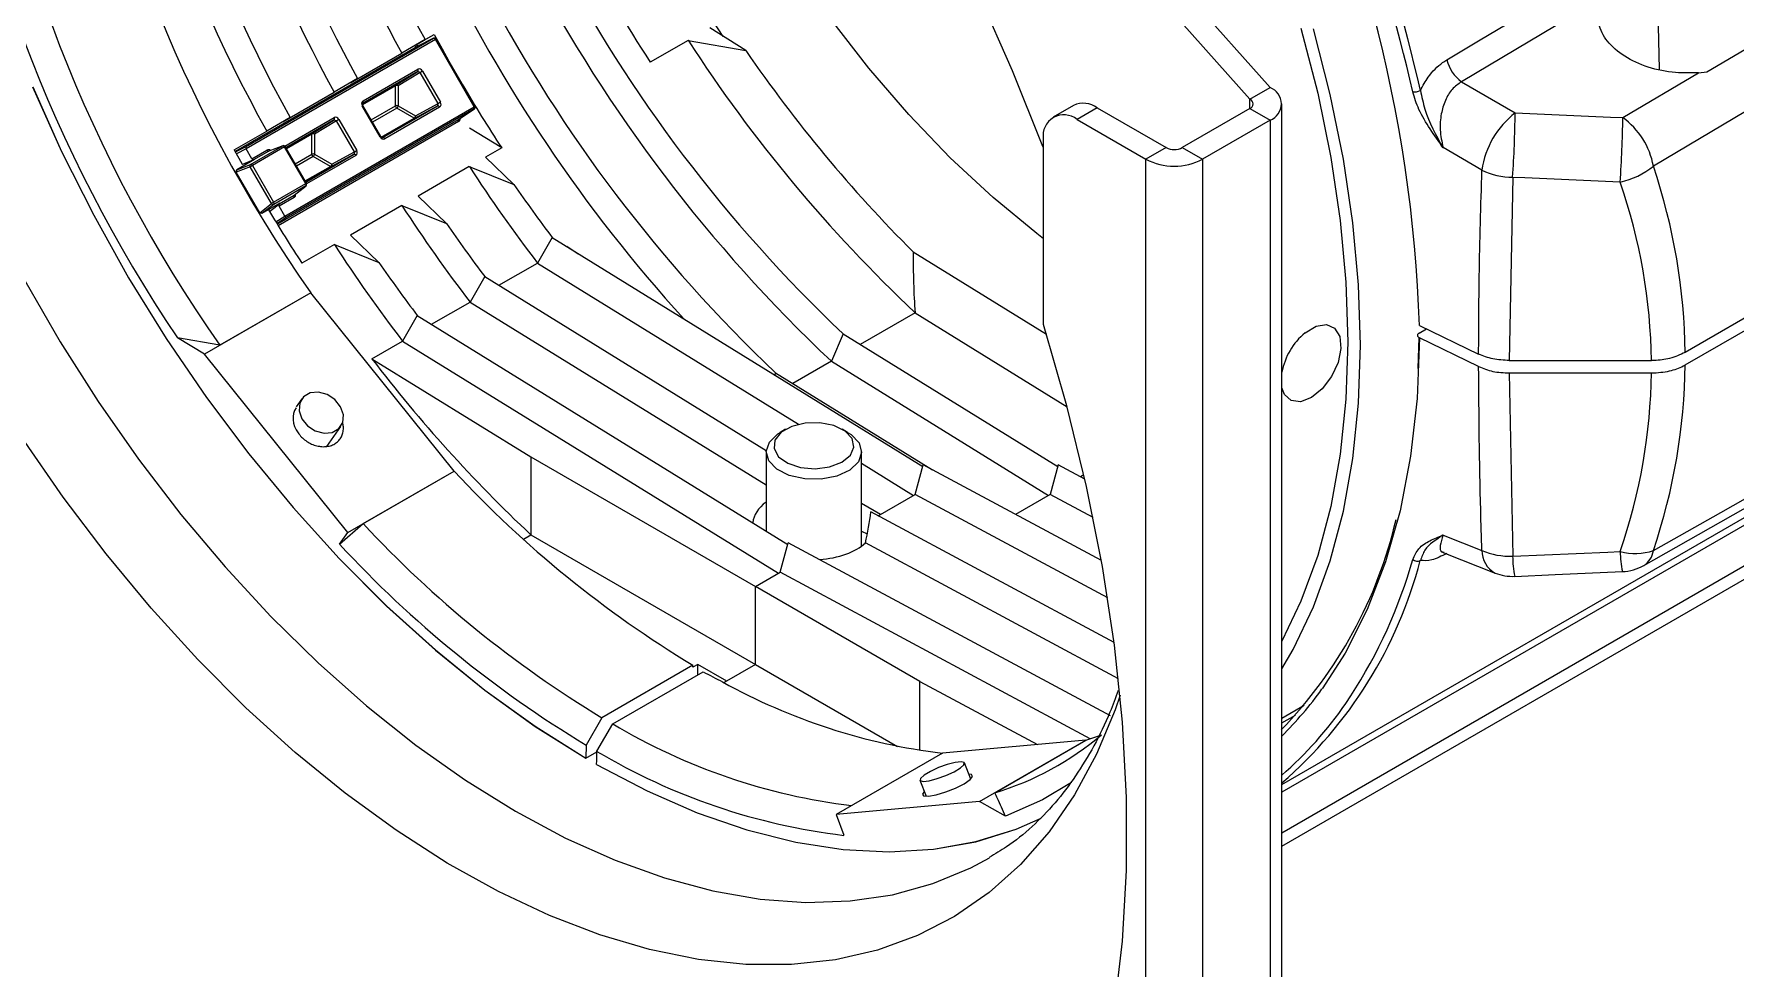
# Model space of a CAD drawing. Extents: x 16.7 to 113.1, y 4.5 to 84.5.
# Drawn here: x 74.848 to 79.306, y 60.999 to 63.448 of the extents above; entities that cross this region are included whole.
import ezdxf

# ---------------------------------------------------------------- set-up
doc = ezdxf.new("R2010")
doc.units = 0
doc.header["$MEASUREMENT"] = 0
doc.layers.add('OBJECT', color=7, linetype='CONTINUOUS')

msp = doc.modelspace()

# ---------------------------------------------------------------- linework, layer by layer
at = {"layer": 'OBJECT'}
for p, q in [((82.4844, 64.5257), (79.1724, 62.6138)), ((79.1724, 62.5811), (82.4844, 64.4931)), ((78.0853, 63.3075), (77.3644, 64.1163)), ((78.0323, 63.2769), (77.3115, 64.0857)), ((79.0981, 63.621), (79.104, 63.3554)), ((75.4016, 63.152), (75.8942, 63.4364)), ((75.8942, 63.4364), (75.8499, 63.4143)), ((75.8532, 63.4222), (75.8956, 63.4467)), ((75.8583, 63.4252), (75.8956, 63.4467)), ((75.8944, 63.4365), (75.8942, 63.4364)), ((76.7121, 63.4043), (76.6176, 63.4638)), ((75.8499, 63.4143), (75.3748, 63.1401)), ((75.8992, 63.4335), (75.4031, 63.1471)), ((75.6764, 63.3202), (75.8107, 63.3977)), ((75.872, 63.4331), (75.8107, 63.3977)), ((75.8532, 63.4222), (75.872, 63.4331)), ((76.0009, 63.2572), (75.8992, 63.4335)), ((76.0028, 63.2583), (75.901, 63.4345)), ((76.5611, 63.4311), (76.4617, 63.3738)), ((76.5611, 63.4311), (76.7121, 63.4043)), ((79.2296, 63.3486), (79.3734, 63.4334)), ((75.7094, 63.2723), (75.8532, 63.3553)), ((75.8532, 63.3495), (75.7094, 63.2665)), ((75.7958, 63.314), (75.8532, 63.3495)), ((75.8592, 63.3472), (75.8018, 63.3118)), ((75.8592, 63.3472), (75.8532, 63.3495)), ((75.9063, 63.2658), (75.8592, 63.3472)), ((75.8652, 63.3507), (75.9123, 63.2692)), ((79.0092, 63.2288), (79.2075, 63.3464)), ((79.2075, 63.3464), (79.2296, 63.3486)), ((75.6952, 63.331), (75.634, 63.2957)), ((75.6764, 63.3202), (75.6952, 63.331)), ((75.7083, 63.2635), (75.7958, 63.314)), ((75.7948, 63.3118), (75.7085, 63.262)), ((75.7942, 63.2595), (75.7948, 63.3118)), ((75.8018, 63.3118), (75.8012, 63.2594)), ((78.0323, 63.2769), (78.0853, 63.3075)), ((78.5868, 63.3227), (78.7274, 63.2412)), ((75.4996, 63.2181), (75.634, 63.2957)), ((75.5048, 62.9708), (76.0009, 63.2572)), ((75.7543, 63.1781), (75.7073, 63.2595)), ((75.7562, 63.1791), (75.7092, 63.2606)), ((75.7309, 63.2229), (75.7942, 63.2595)), ((75.7615, 63.1764), (75.9052, 63.2594)), ((75.9102, 63.2565), (75.7664, 63.1735)), ((75.8012, 63.2594), (75.8468, 63.2337)), ((75.9052, 63.2594), (75.8458, 63.2274)), ((75.8468, 63.2337), (75.9063, 63.2658)), ((75.9052, 63.2594), (75.9063, 63.2658)), ((77.5702, 63.2606), (77.5172, 63.23)), ((78.0323, 63.2524), (78.0323, 63.2769)), ((78.116, 59.6719), (78.116, 63.2647)), ((75.5184, 63.229), (75.4572, 63.1936)), ((75.4846, 62.9499), (75.9597, 63.2241)), ((75.9599, 63.2182), (75.4874, 62.9454)), ((75.4996, 63.2181), (75.5184, 63.229)), ((75.5048, 63.1542), (75.634, 63.2287)), ((75.634, 63.223), (75.5075, 63.15)), ((76.001, 63.2515), (75.5084, 62.9671)), ((75.5766, 63.1875), (75.634, 63.223)), ((75.64, 63.2207), (75.5826, 63.1852)), ((75.634, 63.223), (75.64, 63.2207)), ((75.6871, 63.1392), (75.64, 63.2207)), ((75.646, 63.2241), (75.6931, 63.1427)), ((75.7977, 63.2533), (75.7344, 63.2168)), ((75.7571, 63.1779), (75.8433, 63.2277)), ((75.8458, 63.2274), (75.7583, 63.1769)), ((75.8433, 63.2277), (75.7977, 63.2533)), ((75.9597, 63.2241), (76.001, 63.2515)), ((75.9599, 63.2242), (76.0012, 63.2516)), ((76.0012, 63.2516), (76.001, 63.2515)), ((77.6327, 63.2544), (77.5797, 63.2239)), ((77.5797, 63.2239), (77.7601, 63.1198)), ((77.6327, 63.2544), (77.813, 63.1503)), ((78.0323, 63.2524), (77.8554, 63.1503)), ((78.0853, 63.2218), (77.9084, 63.1198)), ((78.0323, 63.2524), (78.0853, 63.2218)), ((78.0853, 63.2218), (78.0853, 59.6291)), ((75.3723, 63.1446), (75.4572, 63.1936)), ((75.5085, 63.1482), (75.5766, 63.1875)), ((75.5756, 63.1852), (75.5093, 63.147)), ((75.575, 63.1329), (75.5756, 63.1852)), ((75.5826, 63.1852), (75.582, 63.1329)), ((76.0728, 63.1493), (75.9885, 63.2013)), ((77.4914, 62.6873), (77.4914, 63.1728)), ((75.3754, 63.1389), (75.4016, 63.152)), ((75.4031, 63.1469), (75.3779, 63.1343)), ((75.4016, 63.152), (75.4031, 63.1471)), ((75.4031, 63.1471), (75.4031, 63.1469)), ((75.4181, 63.1209), (75.4031, 63.1469)), ((75.4151, 63.1063), (75.4992, 63.1548)), ((75.4181, 63.1209), (75.4577, 63.1438)), ((75.504, 63.1519), (75.4198, 63.1033)), ((75.4624, 63.1408), (75.423, 63.118)), ((75.4992, 63.1548), (75.4624, 63.1408)), ((75.4997, 63.1551), (75.4629, 63.141)), ((75.4992, 63.1548), (75.4997, 63.1551)), ((75.5594, 63.0559), (75.504, 63.1519)), ((75.5613, 63.0569), (75.5058, 63.1529)), ((75.5318, 63.108), (75.575, 63.1329)), ((75.5785, 63.1268), (75.5353, 63.1018)), ((75.5596, 63.0599), (75.686, 63.1329)), ((75.691, 63.1299), (75.5618, 63.0554)), ((75.6241, 63.1011), (75.5785, 63.1268)), ((75.582, 63.1329), (75.6276, 63.1072)), ((75.686, 63.1329), (75.6266, 63.1008)), ((75.6276, 63.1072), (75.6871, 63.1392)), ((75.6871, 63.1392), (75.686, 63.1329)), ((76.0728, 63.1493), (76.0304, 63.1248)), ((76.1046, 63.0536), (76.0304, 63.1248)), ((77.813, 63.1503), (77.7601, 63.1198)), ((77.8554, 63.1503), (77.9084, 63.1198)), ((78.6402, 63.0912), (78.5383, 63.1504)), ((75.4138, 63.0998), (75.3776, 63.0855)), ((75.3776, 63.0855), (75.3787, 63.0919)), ((75.4388, 62.9796), (75.3776, 63.0855)), ((75.4253, 63.1188), (75.3787, 63.0919)), ((75.3787, 63.0919), (75.4151, 63.1063)), ((75.4162, 63.1153), (75.3934, 63.1063)), ((75.4693, 63.0038), (75.4138, 63.0998)), ((75.4253, 63.1188), (75.4162, 63.1153)), ((75.423, 63.118), (75.4162, 63.1153)), ((75.423, 63.118), (75.4181, 63.1209)), ((75.4198, 63.1033), (75.4753, 63.0073)), ((75.5578, 63.0628), (75.6241, 63.1011)), ((75.6266, 63.1008), (75.5586, 63.0616)), ((75.9879, 63.1003), (75.8536, 63.0227)), ((75.9879, 63.1003), (76.1046, 63.0536)), ((77.7601, 59.527), (77.7601, 63.1198)), ((77.9084, 63.1198), (77.9084, 59.527)), ((75.4753, 63.0073), (75.5594, 63.0559)), ((75.5596, 63.0502), (75.4755, 63.0016)), ((75.529, 63.0254), (75.5596, 63.0502)), ((75.5295, 63.0257), (75.5601, 63.0505)), ((75.5601, 63.0505), (75.5596, 63.0502)), ((78.116, 61.4823), (80.8677, 63.0708)), ((80.8572, 63.0449), (78.116, 61.4624)), ((78.7207, 63.0723), (78.7119, 62.5926)), ((75.4388, 62.9796), (75.4693, 63.0038)), ((75.4915, 63.0043), (75.4448, 62.9773)), ((75.4755, 63.0016), (75.4448, 62.9773)), ((75.4646, 62.9828), (75.4839, 62.9981)), ((75.4915, 63.0043), (75.4839, 62.9981)), ((75.4839, 62.9981), (75.4896, 63.0026)), ((75.4896, 63.0026), (75.529, 63.0254)), ((75.4897, 62.997), (75.4896, 63.0026)), ((75.5293, 63.0198), (75.4897, 62.997)), ((75.5047, 62.971), (75.4897, 62.997)), ((75.8112, 62.9982), (75.6768, 62.9207)), ((75.8112, 62.9982), (75.9279, 62.9515)), ((75.9279, 62.9515), (75.8536, 63.0227)), ((78.116, 61.3561), (80.961, 62.9985)), ((75.4448, 62.9773), (75.4388, 62.9796)), ((75.4812, 62.9555), (75.5047, 62.971)), ((75.5084, 62.9671), (75.4839, 62.951)), ((75.5047, 62.971), (75.5048, 62.9708)), ((75.5084, 62.9671), (75.5048, 62.9708)), ((78.116, 61.3208), (80.9936, 62.982)), ((75.7511, 62.8495), (75.6768, 62.9207)), ((76.2051, 62.9146), (76.1665, 62.8478)), ((76.2051, 62.9146), (77.1755, 62.3153)), ((75.6344, 62.8962), (75.5495, 62.8472)), ((75.6344, 62.8962), (75.7511, 62.8495)), ((76.2423, 62.8916), (76.2434, 62.8922)), ((76.2434, 62.8922), (76.2734, 62.8724)), ((77.1506, 62.8769), (77.4993, 62.6615)), ((76.0284, 62.8125), (75.9897, 62.7458)), ((76.0284, 62.8125), (76.7656, 62.3572)), ((76.0656, 62.7896), (76.1665, 62.8478)), ((76.1665, 62.8478), (76.85, 62.4256)), ((75.5726, 62.77), (75.2945, 62.6094)), ((75.5726, 62.77), (75.3344, 62.6325)), ((75.948, 62.303), (75.5726, 62.77)), ((75.8888, 62.6875), (75.9897, 62.7458)), ((75.9897, 62.7458), (76.7654, 62.2667)), ((75.8516, 62.7105), (75.8129, 62.6437)), ((75.8516, 62.7105), (76.822, 62.1112)), ((77.1556, 62.7176), (77.0119, 62.6346)), ((77.1556, 62.7176), (77.5536, 62.4718)), ((78.4766, 62.6846), (78.6315, 62.6095)), ((75.2945, 62.6094), (75.2233, 62.6517)), ((75.3344, 62.6325), (75.2233, 62.6517)), ((75.7328, 62.5975), (75.8129, 62.6437)), ((75.8129, 62.6437), (76.7977, 62.0355)), ((76.9669, 62.6624), (76.9361, 62.5908)), ((76.9669, 62.6624), (77.5291, 62.3152)), ((78.4732, 62.5718), (78.4756, 62.6526)), ((78.4757, 62.6647), (78.4949, 62.6757)), ((78.6315, 62.5769), (78.4766, 62.6519)), ((75.6698, 62.1425), (75.2945, 62.6094)), ((75.7328, 62.5975), (76.1488, 62.3405)), ((76.9361, 62.5908), (76.8352, 62.5326)), ((76.9361, 62.5908), (77.5048, 62.2396)), ((78.7119, 62.5926), (79.084, 62.5926)), ((76.7902, 62.5604), (76.7877, 62.5548)), ((76.7902, 62.5604), (77.2011, 62.3066)), ((78.7119, 62.56), (79.084, 62.56)), ((78.7119, 62.56), (78.7207, 62.0803)), ((75.5489, 62.492), (75.5346, 62.4717)), ((75.6144, 62.3678), (75.6512, 62.4201)), ((76.8161, 62.4125), (76.802, 62.4043)), ((76.9788, 62.4043), (76.9646, 62.4125)), ((76.1488, 62.3405), (76.7374, 62.0007)), ((76.1488, 62.3405), (76.1488, 62.1364)), ((76.7654, 62.3533), (76.7654, 62.1461)), ((77.0154, 62.1068), (77.0154, 62.3533)), ((77.0154, 62.3235), (77.1512, 62.2396)), ((75.6698, 62.1425), (75.948, 62.303)), ((75.7098, 62.1655), (75.948, 62.303)), ((75.948, 62.303), (75.948, 62.303)), ((77.1555, 62.2421), (77.1767, 62.3196)), ((77.6436, 62.069), (77.1767, 62.3196)), ((77.5303, 62.3196), (77.5091, 62.242)), ((77.6003, 62.282), (77.5303, 62.3196)), ((77.5978, 62.2933), (77.5889, 62.2881)), ((77.0586, 62.1861), (77.1555, 62.2421)), ((77.66, 61.9712), (77.1555, 62.2421)), ((77.5091, 62.242), (77.4186, 62.1898)), ((77.622, 62.1814), (77.5091, 62.242)), ((77.065, 62.1898), (77.0154, 62.2185)), ((77.6769, 61.8541), (77.0397, 62.1963)), ((75.6475, 62.1119), (75.7098, 62.1655)), ((75.6475, 62.1119), (75.6698, 62.1425)), ((77.0154, 62.1461), (77.0302, 62.1389)), ((76.1294, 62.1252), (76.1488, 62.1364)), ((76.1488, 62.1364), (76.7374, 61.7966)), ((76.802, 62.038), (76.8232, 62.1155)), ((77.6675, 61.6622), (76.8232, 62.1155)), ((77.6881, 61.7591), (77.0255, 62.1149)), ((78.5383, 62.1356), (78.6402, 62.0954)), ((78.4522, 62.049), (78.459, 62.0714)), ((78.5404, 62.0894), (78.6747, 62.0362)), ((76.7374, 62.0007), (76.802, 62.038)), ((77.6143, 61.6018), (76.802, 62.038)), ((77.1676, 61.7524), (76.7374, 62.0007)), ((76.7374, 61.7966), (76.7374, 62.0007)), ((76.5735, 61.7948), (76.3353, 61.6573)), ((76.5736, 61.7898), (76.5735, 61.7948)), ((76.5861, 61.797), (76.5736, 61.7898)), ((76.5861, 61.7695), (76.5861, 61.797)), ((76.6622, 61.7531), (76.5861, 61.797)), ((76.7374, 61.7966), (76.6553, 61.7491)), ((76.7374, 61.7966), (77.109, 61.5821)), ((76.3636, 61.641), (76.6, 61.7775)), ((77.1676, 61.7524), (77.476, 61.5868)), ((77.1676, 61.5719), (77.1676, 61.7524)), ((76.3353, 61.6573), (76.2939, 61.5856)), ((78.116, 61.6565), (78.1742, 61.6901)), ((78.116, 61.6437), (78.1515, 61.6642)), ((76.3222, 61.5693), (76.3636, 61.641)), ((77.6026, 61.5981), (77.6424, 61.6114)), ((76.2939, 61.5856), (76.2929, 61.5512)), ((76.2929, 61.5512), (76.3221, 61.5681)), ((77.2272, 61.5645), (76.9491, 61.404)), ((77.6027, 61.5981), (77.2272, 61.5645)), ((77.3245, 61.4375), (77.6026, 61.5981)), ((77.3645, 61.4606), (77.6026, 61.5981)), ((76.2929, 61.5512), (76.2929, 61.5512)), ((76.3211, 61.5349), (76.3211, 61.5349)), ((77.3011, 61.4967), (77.2848, 61.5389)), ((77.1682, 61.4937), (77.1846, 61.4515)), ((77.3245, 61.4375), (76.9491, 61.404)), ((77.3927, 61.3993), (77.3245, 61.4375)), ((76.9491, 61.404), (76.9685, 61.3493))]:
    msp.add_line(p, q, dxfattribs=at)
at = {"layer": 'OBJECT', "flags": 128}
for points in [[(77.4914, 63.1495), (77.4899, 63.1534), (77.411, 63.3512), (77.3238, 63.5477), (77.2288, 63.742), (77.1263, 63.9334), (77.0168, 64.1211), (76.9007, 64.3044), (76.7784, 64.4825), (76.6504, 64.6546), (76.5173, 64.8202), (76.3796, 64.9785), (76.2379, 65.1289), (76.0927, 65.2708), (75.9445, 65.4036), (75.7941, 65.5268), (75.642, 65.6398), (75.5242, 65.7196)], [(78.5482, 63.38), (78.6356, 63.432), (78.9851, 63.6398), (80.3828, 64.4712), (81.4436, 65.1023)], [(82.4336, 65.089), (82.2691, 64.9912), (81.5638, 64.5721), (79.0893, 63.1018)], [(81.4819, 65.046), (80.6305, 64.5391), (79.721, 63.9977), (78.5868, 63.3227)], [(77.4914, 62.9117), (77.474, 62.925), (77.3596, 63.0195), (77.2477, 63.1237), (77.1391, 63.2368), (77.0345, 63.358), (76.9349, 63.4864), (76.8408, 63.6211), (76.7529, 63.7611), (76.6719, 63.9054), (76.5984, 64.053), (76.5329, 64.2028), (76.4758, 64.3538), (76.4276, 64.5048), (76.3886, 64.6547), (76.3591, 64.8025), (76.3393, 64.9472), (76.3323, 65.0301)], [(79.0893, 62.095), (79.2656, 62.1948), (79.9709, 62.5941), (82.4336, 63.9885)], [(79.0641, 62.056), (79.7017, 62.4172), (82.3735, 63.9311)], [(75.8942, 63.4364), (75.8948, 63.4366), (75.8954, 63.4366), (75.896, 63.4364), (75.8967, 63.4361), (75.8974, 63.4356), (75.898, 63.435), (75.8986, 63.4343), (75.8992, 63.4335)], [(75.8956, 63.4467), (75.9164, 63.4087), (75.9343, 63.3769)], [(78.166, 63.4633), (78.21, 63.2929), (78.2444, 63.1247), (78.2692, 62.9594), (78.284, 62.7982), (78.289, 62.6418), (78.284, 62.4911), (78.2692, 62.347), (78.2444, 62.2104), (78.21, 62.0818), (78.166, 61.9622), (78.116, 61.8578)], [(78.116, 61.7852), (78.1454, 61.836), (78.1988, 61.9473), (78.2429, 62.0682), (78.2775, 62.198), (78.3023, 62.3359), (78.3173, 62.4812), (78.3223, 62.6332), (78.3173, 62.7909), (78.3023, 62.9535), (78.2775, 63.1201), (78.2429, 63.2897), (78.1988, 63.4615)], [(75.8449, 63.4175), (75.8454, 63.4166), (75.846, 63.4159), (75.8467, 63.4152), (75.8474, 63.4147), (75.8481, 63.4144), (75.8487, 63.4142), (75.8494, 63.4142), (75.8499, 63.4143)], [(75.901, 63.4345), (75.9009, 63.4345), (75.9007, 63.4344), (75.9003, 63.4341), (75.8998, 63.4338), (75.8992, 63.4335)], [(75.8532, 63.3495), (75.8536, 63.3499), (75.8539, 63.3504), (75.8541, 63.3511), (75.8542, 63.3518), (75.8541, 63.3526), (75.8539, 63.3535), (75.8536, 63.3544), (75.8532, 63.3553)], [(75.8592, 63.3472), (75.8598, 63.3476), (75.8605, 63.3479), (75.8612, 63.3484), (75.862, 63.3488), (75.8629, 63.3493), (75.8637, 63.3498), (75.8645, 63.3503), (75.8652, 63.3507)], [(74.8441, 63.3093), (74.9201, 63.14), (75.004, 62.9731), (75.0956, 62.8095), (75.1942, 62.6502), (75.2992, 62.4962), (75.4101, 62.3483), (75.5262, 62.2074), (75.6468, 62.0743), (75.7713, 61.9498), (75.8989, 61.8346), (76.0289, 61.7294), (76.1604, 61.6347), (76.2929, 61.5512)], [(74.8442, 63.3093), (74.9201, 63.14), (75.0041, 62.9731), (75.0956, 62.8095), (75.1942, 62.6503), (75.2992, 62.4962), (75.4101, 62.3484), (75.5262, 62.2075), (75.6469, 62.0744), (75.7713, 61.9499), (75.8989, 61.8347), (76.0289, 61.7294), (76.1604, 61.6348), (76.2929, 61.5512)], [(75.7073, 63.2595), (75.708, 63.2599), (75.7085, 63.2602), (75.7089, 63.2604), (75.7091, 63.2605), (75.7092, 63.2606)], [(75.7094, 63.2665), (75.7099, 63.2669), (75.7102, 63.2674), (75.7104, 63.2681), (75.7104, 63.2688), (75.7104, 63.2696), (75.7102, 63.2705), (75.7098, 63.2714), (75.7094, 63.2723)], [(75.9102, 63.2565), (75.9097, 63.2573), (75.9091, 63.258), (75.9084, 63.2586), (75.9077, 63.2591), (75.907, 63.2594), (75.9064, 63.2596), (75.9058, 63.2596), (75.9052, 63.2594)], [(75.9063, 63.2658), (75.9068, 63.2661), (75.9075, 63.2665), (75.9083, 63.2669), (75.9091, 63.2674), (75.9099, 63.2679), (75.9107, 63.2684), (75.9115, 63.2688), (75.9123, 63.2692)], [(76.0028, 63.2583), (76.0027, 63.2582), (76.0025, 63.2581), (76.0021, 63.2579), (76.0016, 63.2576), (76.0009, 63.2572)], [(76.001, 63.2515), (76.0014, 63.2519), (76.0017, 63.2524), (76.0019, 63.2531), (76.002, 63.2538), (76.0019, 63.2546), (76.0017, 63.2555), (76.0014, 63.2564), (76.0009, 63.2572)], [(75.634, 63.223), (75.6344, 63.2233), (75.6347, 63.2239), (75.6349, 63.2245), (75.635, 63.2253), (75.6349, 63.2261), (75.6347, 63.227), (75.6344, 63.2279), (75.634, 63.2287)], [(75.64, 63.2207), (75.6406, 63.221), (75.6413, 63.2214), (75.642, 63.2218), (75.6428, 63.2223), (75.6437, 63.2228), (75.6445, 63.2233), (75.6453, 63.2237), (75.646, 63.2241)], [(75.9599, 63.2182), (75.9595, 63.2191), (75.9591, 63.22), (75.9589, 63.2209), (75.9588, 63.2217), (75.9588, 63.2225), (75.959, 63.2232), (75.9593, 63.2237), (75.9597, 63.2241)], [(78.7274, 63.2412), (78.977, 63.2302), (79.0092, 63.2288)], [(75.7543, 63.1781), (75.755, 63.1784), (75.7555, 63.1787), (75.7559, 63.179), (75.7561, 63.1791), (75.7562, 63.1791)], [(75.7664, 63.1735), (75.7659, 63.1743), (75.7653, 63.175), (75.7646, 63.1756), (75.7639, 63.1761), (75.7633, 63.1764), (75.7626, 63.1766), (75.762, 63.1766), (75.7615, 63.1764)], [(75.3723, 63.1446), (75.3932, 63.1067), (75.3934, 63.1063)], [(75.5058, 63.1529), (75.5058, 63.1529), (75.5055, 63.1527), (75.5051, 63.1525), (75.5046, 63.1522), (75.504, 63.1519)], [(75.686, 63.1329), (75.6866, 63.133), (75.6872, 63.1331), (75.6878, 63.1329), (75.6885, 63.1326), (75.6892, 63.1321), (75.6899, 63.1315), (75.6905, 63.1308), (75.691, 63.1299)], [(75.6871, 63.1392), (75.6876, 63.1396), (75.6883, 63.1399), (75.689, 63.1404), (75.6899, 63.1408), (75.6907, 63.1413), (75.6915, 63.1418), (75.6923, 63.1423), (75.6931, 63.1427)], [(75.4198, 63.1033), (75.4191, 63.1028), (75.4183, 63.1024), (75.4175, 63.1019), (75.4166, 63.1014), (75.4158, 63.1009), (75.4151, 63.1005), (75.4144, 63.1001), (75.4138, 63.0998)], [(79.0025, 63.06), (78.7529, 63.0709), (78.7207, 63.0723)], [(75.4753, 63.0073), (75.4745, 63.0069), (75.4737, 63.0064), (75.4729, 63.0059), (75.4721, 63.0054), (75.4712, 63.005), (75.4705, 63.0045), (75.4698, 63.0041), (75.4693, 63.0038)], [(74.8233, 62.802), (74.9161, 62.6414), (75.0155, 62.4852), (75.121, 62.3344), (75.232, 62.1897), (75.348, 62.052), (75.4682, 61.9221), (75.5919, 61.8006), (75.7186, 61.6883), (75.8475, 61.5857), (75.9778, 61.4935), (76.1088, 61.4122), (76.2399, 61.3422), (76.3702, 61.284), (76.4991, 61.2377), (76.6257, 61.2038), (76.7495, 61.1824), (76.8697, 61.1735), (76.9857, 61.1774), (77.0967, 61.1938), (77.2022, 61.2228), (77.3016, 61.2642), (77.3506, 61.2905)], [(77.4914, 60.2696), (77.553, 60.4117), (77.6047, 60.5636), (77.6464, 60.7247), (77.6777, 60.8945), (77.6987, 61.0722), (77.7092, 61.257), (77.7092, 61.4484), (77.6987, 61.6454), (77.6777, 61.8473), (77.6464, 62.0533), (77.6047, 62.2625), (77.553, 62.4741), (77.4914, 62.6873)], [(78.1768, 62.6654), (78.2056, 62.6826), (78.2327, 62.6867), (78.2543, 62.6772), (78.2676, 62.6553), (78.2707, 62.6239), (78.2633, 62.5875), (78.2463, 62.5508), (78.222, 62.5187), (78.1938, 62.4958), (78.1653, 62.4849), (78.1405, 62.4877), (78.1228, 62.5037), (78.116, 62.5212)], [(78.4766, 62.6519), (78.4702, 62.4936), (78.4532, 62.3424), (78.4256, 62.1993), (78.3877, 62.0651), (78.3397, 61.9405), (78.2817, 61.8262), (78.2213, 61.7325)], [(75.6289, 62.4044), (75.6462, 62.4143), (75.6564, 62.4306), (75.658, 62.4508), (75.6508, 62.4718), (75.6359, 62.4904), (75.6155, 62.5037), (75.5927, 62.5098), (75.5711, 62.5077), (75.5539, 62.4978), (75.5436, 62.4815), (75.542, 62.4613), (75.5492, 62.4403), (75.5641, 62.4217), (75.5845, 62.4084), (75.6073, 62.4023), (75.6289, 62.4044)], [(76.972, 62.4078), (76.9427, 62.4222), (76.9062, 62.4296), (76.8677, 62.4288), (76.8322, 62.4201), (76.8045, 62.4046), (76.7885, 62.3843), (76.7862, 62.3621), (76.798, 62.3408), (76.8222, 62.3235), (76.8557, 62.3124), (76.8938, 62.3091), (76.9315, 62.3139), (76.9636, 62.3262), (76.9859, 62.3444), (76.9952, 62.366), (76.9904, 62.3881), (76.972, 62.4078)], [(77.6925, 61.7165), (77.6792, 61.6782), (77.6308, 61.5617), (77.5732, 61.455), (77.5068, 61.3587), (77.432, 61.2733), (77.3492, 61.1992), (77.2588, 61.1369), (77.1614, 61.0867), (77.0574, 61.0488), (76.9474, 61.0236), (76.8321, 61.0111), (76.712, 61.0114), (76.5878, 61.0244), (76.4602, 61.0502), (76.3299, 61.0886), (76.1976, 61.1393), (76.064, 61.2021), (75.9298, 61.2767), (75.7959, 61.3626), (75.6628, 61.4594), (75.5314, 61.5665), (75.4024, 61.6834), (75.2764, 61.8094), (75.1542, 61.9439), (75.0364, 62.086), (74.9237, 62.2351), (74.8166, 62.3902)], [(76.9788, 62.4043), (76.9876, 62.3987), (77.0086, 62.3767), (77.0153, 62.352), (77.007, 62.3274), (76.9846, 62.3059), (76.9509, 62.2902), (76.9098, 62.282), (76.8664, 62.2825), (76.8259, 62.2915), (76.7932, 62.3079), (76.7721, 62.3299), (76.7654, 62.3546), (76.7737, 62.3792), (76.7961, 62.4007), (76.802, 62.4043)], [(78.7207, 62.0803), (78.9703, 62.0912), (79.0025, 62.0926)], [(78.7262, 62.0275), (78.8319, 62.0322), (79.008, 62.0399)], [(76.3211, 61.5349), (76.3215, 61.5453), (76.3222, 61.5693)], [(76.3211, 61.5349), (76.4536, 61.4655), (76.5851, 61.4082), (76.7151, 61.3634), (76.8427, 61.3313), (76.9672, 61.3121), (77.0878, 61.3059), (77.2039, 61.3128), (77.3148, 61.3326), (77.4198, 61.3654), (77.4854, 61.3938)], [(76.3211, 61.5349), (76.4536, 61.4656), (76.5851, 61.4083), (76.7151, 61.3635), (76.8427, 61.3314), (76.9671, 61.3122), (77.0878, 61.306), (77.2039, 61.3129), (77.3148, 61.3327), (77.4198, 61.3654), (77.4855, 61.394)], [(77.2741, 61.5257), (77.2835, 61.5341), (77.2842, 61.5399), (77.2761, 61.542), (77.2604, 61.5403), (77.2396, 61.5349), (77.2168, 61.5267), (77.1955, 61.5168), (77.1789, 61.507), (77.1695, 61.4985), (77.1689, 61.4927), (77.177, 61.4906), (77.1926, 61.4923), (77.2134, 61.4977), (77.2362, 61.506), (77.2575, 61.5158), (77.2741, 61.5257)], [(77.1905, 61.4518), (77.2108, 61.4554), (77.2357, 61.4629), (77.2612, 61.4731), (77.2836, 61.4844), (77.2993, 61.4951), (77.3062, 61.5036), (77.303, 61.5086), (77.2962, 61.5096)], [(77.5651, 61.4876), (77.4895, 61.4424), (77.3927, 61.3993)], [(77.1796, 61.4644), (77.1746, 61.4575), (77.1778, 61.4525), (77.1905, 61.4518)]]:
    msp.add_lwpolyline(points, dxfattribs=at)
at = {"layer": 'OBJECT'}
for centre, radius, start, end in [((79.6608, 65.4811), 3.9721, 188.9776, 226.6892), ((79.6144, 65.4548), 3.8479, 189.2261, 226.5261), ((79.5, 65.3867), 3.9891, 189.0498, 222.3022), ((79.4376, 65.3527), 3.8479, 189.2261, 226.5261), ((78.6079, 64.957), 3.6106, 185.0836, 209.2342), ((78.572, 64.9332), 3.4969, 185.2354, 209.1667), ((78.9194, 65.1124), 3.7543, 188.8256, 208.9415), ((78.8829, 65.0885), 3.6401, 189.0984, 208.8697), ((79.1951, 65.2557), 3.8608, 191.7691, 208.7665), ((78.6017, 64.8936), 3.6993, 187.378, 215.0331), ((79.1578, 65.2316), 3.7458, 192.1379, 208.6943), ((74.3168, 62.3596), 4.2468, 12.7396, 27.6464), ((74.3156, 62.3587), 4.2684, 12.7396, 27.6464), ((78.3461, 64.7535), 3.7643, 187.234, 213.9427), ((78.3635, 64.7561), 3.6993, 187.378, 215.0331), ((74.8258, 62.562), 3.6528, 1.9223, 27.9601), ((80.1538, 65.7724), 4.2068, 208.4334, 213.6538), ((80.0097, 65.6892), 4.2366, 208.4448, 213.1282), ((75.8967, 63.432), 0.005, 30, 116.4571), ((79.8107, 65.5343), 3.8708, 212.9108, 226.6924), ((79.8102, 65.5342), 3.7597, 214.5089, 224.9752), ((78.6455, 63.4039), 0.1001, 193.7649, 234.1474), ((75.7973, 63.312), 0.00255, 127.2925, 185.3643), ((75.7983, 63.3048), 0.00778, 62.9563, 116.6306), ((75.7976, 63.3098), 0.00465, 25.295, 113.1644), ((79.6143, 65.4606), 4.229, 210.4733, 213.1303), ((78.069, 63.2647), 0.0458, 290.7835, 69.2165), ((75.7977, 63.2525), 0.00778, 62.9628, 116.624), ((75.8019, 63.2598), 0.00768, 182.6044, 237.3956), ((75.7935, 63.2598), 0.00778, 303.3699, 357.046), ((75.9984, 63.2558), 0.005, 303.554, 30), ((77.5961, 63.2033), 0.0629, 54.3822, 114.3072), ((78.0276, 63.2647), 0.0131, 290.7848, 69.2152), ((78.4629, 63.3289), 0.033, 263.1171, 298.8029), ((75.8391, 63.2341), 0.00778, 303.3667, 357.0473), ((75.8448, 63.2297), 0.00254, 234.6108, 292.7508), ((75.843, 63.2311), 0.00465, 306.8246, 34.7081), ((77.5452, 63.1815), 0.0546, 50.7965, 189.214), ((78.8677, 63.0592), 0.2298, 127.6431, 171.9863), ((75.4311, 63.2874), 3.2966, 356.2602, 359.1967), ((75.7113, 63.2751), 3.2982, 356.2609, 359.196), ((78.8915, 63.0659), 0.201, 10.2877, 54.1408), ((75.5781, 63.1855), 0.00255, 127.2925, 185.3643), ((75.5791, 63.1783), 0.00778, 62.9563, 116.6306), ((75.5784, 63.1832), 0.00465, 25.295, 113.1644), ((75.4621, 63.1454), 0.00469, 200.9608, 274.8083), ((75.4996, 63.1502), 0.00469, 20.9675, 94.8016), ((75.5015, 63.1504), 0.005, 30, 110.949), ((75.5785, 63.1259), 0.00778, 62.9628, 116.624), ((75.5827, 63.1333), 0.00768, 182.6044, 237.3956), ((75.5743, 63.1333), 0.00778, 303.3699, 357.046), ((77.8342, 63.1913), 0.0461, 242.6082, 297.3911), ((75.418, 63.1024), 0.00487, 126.911, 211.7066), ((75.4155, 63.1016), 0.00469, 20.9675, 94.8016), ((75.6199, 63.1076), 0.00778, 303.3667, 357.0473), ((75.6256, 63.1032), 0.00254, 234.6108, 292.7508), ((75.6238, 63.1046), 0.00465, 306.8246, 34.7081), ((79.4513, 65.3597), 4.1352, 213.1193, 217.4048), ((77.8342, 63.2629), 0.1612, 242.6095, 297.3903), ((78.7227, 63.2622), 0.1898, 244.2347, 269.4), ((78.9583, 63.2626), 0.2074, 282.3086, 309.1436), ((76.098, 62.1248), 1.0756, 119.9336, 120.0461), ((75.5558, 63.0529), 0.00469, 325.2113, 39.0284), ((75.5569, 63.0544), 0.005, 309.0623, 30), ((79.3779, 65.3147), 3.9783, 214.6365, 217.1068), ((75.4736, 63.0061), 0.00487, 208.2991, 293.0743), ((75.4716, 63.0043), 0.00469, 325.2113, 39.0284), ((75.5329, 63.0227), 0.00469, 145.2081, 219.0295), ((79.2746, 65.2577), 4.1352, 213.1193, 217.4048), ((79.0892, 65.1574), 4.2268, 210.8918, 213.1306), ((79.2011, 65.2126), 3.9783, 214.6365, 217.1068), ((79.0978, 65.1556), 4.1352, 213.1193, 217.4048), ((79.0243, 65.1106), 3.9783, 214.6365, 217.1068), ((78.2916, 62.5284), 0.1787, 129.955, 169.2144), ((78.7006, 64.8571), 3.7301, 217.2849, 226.8354), ((78.0654, 64.2701), 2.8901, 222.8926, 238.9217), ((77.8272, 64.1326), 2.8901, 222.8926, 238.9217), ((77.2736, 62.4428), 1.1725, 315.7924, 346.8662), ((77.8252, 64.1263), 2.9665, 222.7695, 238.9217), ((77.3601, 62.3616), 1.1563, 310.817, 345.3436), ((78.4708, 62.086), 0.0187, 230.9088, 295.4072), ((78.7057, 62.0939), 0.0655, 178.7487, 241.7785), ((78.7136, 62.2647), 0.1846, 246.5521, 272.1989), ((78.9776, 62.0803), 0.257, 180.02, 191.8595), ((79.0419, 62.2398), 0.1524, 255.0453, 288.1259), ((79.2594, 62.0927), 0.2569, 180.0177, 191.8608), ((79.0025, 62.1648), 0.125, 272.5143, 299.5299), ((79.035, 62.1024), 0.0548, 302.1662, 352.2706), ((77.2139, 62.421), 1.293, 325.8039, 343.2768), ((78.7207, 62.1524), 0.125, 248.4109, 272.5142), ((77.4126, 63.1178), 1.5643, 240.8778, 263.1961), ((77.4229, 62.3069), 0.9835, 314.8032, 324.2662), ((77.4638, 62.2582), 0.9948, 310.9643, 325.472), ((77.1844, 63.0191), 1.604, 239.2218, 263.0062), ((77.1327, 62.2192), 0.7932, 286.991, 310.1448), ((77.162, 62.9775), 1.6397, 239.1884, 263.2227)]:
    msp.add_arc(centre, radius, start, end, dxfattribs=at)
for centre, major_axis, ratio, start_param, end_param in [((75.8582, 63.3466), (-0.005, 0.00866), 0.816474, 4.713188, 6.283679), ((75.7144, 63.2636), (-0.00501, 0.00866), 0.816474, 6.282461, 7.852953), ((75.9052, 63.2652), (-0.00501, 0.00866), 0.816474, 3.140869, 4.71136), ((75.639, 63.2201), (-0.005, 0.00866), 0.816474, 4.713188, 6.283679), ((75.7614, 63.1822), (-0.005, 0.00866), 0.816474, 1.571595, 3.142087), ((75.4627, 63.1351), (-0.00496, 0.00873), 0.813845, 5.16632, 6.289039), ((75.686, 63.1386), (-0.00501, 0.00866), 0.816474, 3.140869, 4.71136), ((74.7425, 62.6485), (4.4298, -0.0781), 0.588782, 0.016641, 0.204544), ((74.7425, 62.5763), (4.3416, 0), 0.577382, 0.006515, 0.194163), ((75.5242, 63.0285), (-0.00508, 0.00866), 0.813844, 3.135513, 4.258465), ((78.2632, 63.7933), (0.7742, 1.719), 0.464932, 2.326126, 2.436409), ((74.7425, 62.5763), (4.3416, 0), 0.577382, 6.089022, 6.276671), ((74.7425, 62.6485), (4.4298, -0.0781), 0.588782, 6.099403, 6.287306), ((75.592, 62.428), (0.0577, -0.0405), 0.788642, 3.141774, 4.288949), ((76.8904, 62.1599), (0.16, -0.005), 0.597073, 2.486174, 3.113225), ((76.8904, 62.0837), (0.1046, 0.417), 0.290382, 4.859803, 5.057616), ((76.8904, 62.1599), (0.16, 0.0047), 0.556797, 4.789524, 5.702047), ((76.5854, 63.7124), (-1.2437, 2.0065), 0.597167, 2.346035, 2.375705)]:
    msp.add_ellipse(centre, major_axis=major_axis, ratio=ratio, start_param=start_param, end_param=end_param, dxfattribs=at)
for points, knots in [([(79.2075, 63.3464), (79.1874, 63.3458), (79.1429, 63.3443), (79.0741, 63.3588), (79.0113, 63.3875), (78.9654, 63.4276), (78.9422, 63.474), (78.9431, 63.5113), (78.9518, 63.531), (78.9539, 63.5358)], [0, 0, 0, 0, 0.132307, 0.294526, 0.457212, 0.620426, 0.783854, 0.947086, 1, 1, 1, 1]), ([(75.8537, 63.4162), (75.8532, 63.4166), (75.8519, 63.4177), (75.8493, 63.4184), (75.847, 63.4184), (75.8459, 63.4179), (75.8456, 63.4178)], [0, 0, 0, 0, 0.198271, 0.53448, 0.870153, 1, 1, 1, 1]), ([(78.4789, 63.2999), (78.4854, 63.3119), (78.5013, 63.3409), (78.5269, 63.3664), (78.5446, 63.3777), (78.5482, 63.38)], [0, 0, 0, 0, 0.355604, 0.866053, 1, 1, 1, 1]), ([(78.5868, 63.3227), (78.5783, 63.3167), (78.5611, 63.3047), (78.543, 63.2741), (78.5322, 63.2373), (78.529, 63.194), (78.5351, 63.1656), (78.5383, 63.1504)], [0, 0, 0, 0, 0.182198, 0.364245, 0.551043, 0.759195, 1, 1, 1, 1]), ([(75.7092, 63.2606), (75.7089, 63.2611), (75.7084, 63.2621), (75.7082, 63.2637), (75.7083, 63.2651), (75.7088, 63.2661), (75.7092, 63.2663), (75.7094, 63.2665)], [0, 0, 0, 0, 0.1817119, 0.3689024, 0.5577472, 0.7593102, 1, 1, 1, 1]), ([(78.5383, 63.1504), (78.5382, 63.1506), (78.5268, 63.1665), (78.504, 63.1986), (78.4741, 63.2473), (78.4637, 63.2807), (78.459, 63.2961)], [0, 0, 0, 0, 0.00268, 0.34979, 0.701238, 1, 1, 1, 1]), ([(78.4789, 63.2999), (78.4824, 63.2834), (78.4934, 63.2317), (78.5197, 63.1825), (78.5382, 63.1506), (78.5383, 63.1504)], [0, 0, 0, 0, 0.319161, 0.99706, 1, 1, 1, 1]), ([(75.9599, 63.2182), (75.9607, 63.2188), (75.9622, 63.2199), (75.9633, 63.2226), (75.9637, 63.2249), (75.9634, 63.2262), (75.9633, 63.2265)], [0, 0, 0, 0, 0.307079, 0.614216, 0.921627, 1, 1, 1, 1]), ([(75.7614, 63.1764), (75.7612, 63.1763), (75.7607, 63.1761), (75.7595, 63.1762), (75.7582, 63.1768), (75.757, 63.1779), (75.7564, 63.1788), (75.7562, 63.1791)], [0, 0, 0, 0, 0.254026, 0.47423, 0.660963, 0.857244, 1, 1, 1, 1]), ([(78.6315, 62.6095), (78.6319, 62.6776), (78.6326, 62.8381), (78.6374, 62.9987), (78.6402, 63.0912)], [0, 0, 0, 0, 0.423826, 1, 1, 1, 1]), ([(78.4757, 62.6647), (78.4746, 62.6639), (78.4724, 62.6624), (78.4711, 62.6595), (78.4714, 62.6566), (78.4733, 62.6539), (78.4755, 62.6525), (78.4766, 62.6519)], [0, 0, 0, 0, 0.203431, 0.406869, 0.610304, 0.813753, 1, 1, 1, 1]), ([(78.7119, 62.5926), (78.6972, 62.5934), (78.6679, 62.5949), (78.6436, 62.6047), (78.6315, 62.6095)], [0, 0, 0, 0, 0.5, 1, 1, 1, 1]), ([(79.1724, 62.6138), (79.1595, 62.6079), (79.1356, 62.5969), (79.1026, 62.5928), (79.0863, 62.5927), (79.084, 62.5926)], [0, 0, 0, 0, 0.499401, 0.929163, 1, 1, 1, 1]), ([(78.6315, 62.5769), (78.6436, 62.572), (78.6679, 62.5623), (78.6972, 62.5607), (78.7119, 62.56)], [0, 0, 0, 0, 0.5, 1, 1, 1, 1]), ([(78.6402, 62.0954), (78.639, 62.1305), (78.6338, 62.291), (78.6325, 62.4515), (78.6315, 62.5769)], [0, 0, 0, 0, 0.219221, 1, 1, 1, 1]), ([(79.084, 62.56), (79.1004, 62.561), (79.1308, 62.563), (79.159, 62.5737), (79.1708, 62.5802), (79.1724, 62.5811)], [0, 0, 0, 0, 0.499397, 0.929176, 1, 1, 1, 1]), ([(75.5392, 62.4032), (75.5421, 62.3995), (75.5479, 62.392), (75.5591, 62.3827), (75.5715, 62.3752), (75.5849, 62.3699), (75.5985, 62.3671), (75.6118, 62.3668), (75.6244, 62.3692), (75.6355, 62.3739), (75.6448, 62.381), (75.6519, 62.39), (75.6565, 62.4006), (75.6583, 62.4124), (75.658, 62.4223), (75.6561, 62.4281), (75.6556, 62.4297)], [0, 0, 0, 0, 0.074689, 0.149378, 0.224066, 0.298754, 0.373442, 0.448131, 0.522818, 0.597509, 0.672197, 0.746883, 0.821572, 0.896261, 0.970951, 1, 1, 1, 1]), ([(78.459, 62.0714), (78.4637, 62.0816), (78.474, 62.1035), (78.5038, 62.1218), (78.5265, 62.131), (78.5382, 62.1355), (78.5383, 62.1356)], [0, 0, 0, 0, 0.298757, 0.643489, 0.997319, 1, 1, 1, 1]), ([(78.5383, 62.1356), (78.5382, 62.1355), (78.5197, 62.1225), (78.4934, 62.108), (78.4824, 62.0785), (78.4789, 62.0691)], [0, 0, 0, 0, 0.00294, 0.680839, 1, 1, 1, 1]), ([(78.5383, 62.1356), (78.5352, 62.126), (78.5289, 62.1068), (78.5308, 62.092), (78.5392, 62.0911), (78.5409, 62.0909)], [0, 0, 0, 0, 0.442181, 0.885484, 1, 1, 1, 1]), ([(78.5482, 62.0875), (78.5344, 62.0806), (78.5071, 62.0669), (78.4882, 62.0684), (78.4789, 62.0691)], [0, 0, 0, 0, 0.505217, 1, 1, 1, 1]), ([(78.533, 62.0912), (78.5336, 62.0914), (78.5345, 62.0918), (78.5389, 62.0895), (78.5402, 62.0888)], [0, 0, 0, 0, 0.692734, 1, 1, 1, 1]), ([(77.687, 61.7287), (77.6801, 61.7095), (77.6615, 61.6573), (77.6243, 61.5822), (77.5763, 61.5027), (77.5223, 61.4321), (77.4619, 61.3704), (77.4047, 61.323), (77.3649, 61.3003), (77.3495, 61.2915)], [0, 0, 0, 0, 0.089774, 0.244025, 0.400314, 0.559721, 0.723517, 0.892853, 1, 1, 1, 1]), ([(77.3927, 61.3993), (77.3857, 61.4148), (77.3765, 61.4353), (77.3668, 61.4557), (77.3645, 61.4606)], [0, 0, 0, 0, 0.760964, 1, 1, 1, 1])]:
    msp.add_open_spline(points, degree=3, knots=knots, dxfattribs=at)

doc.saveas('drawing.dxf')
